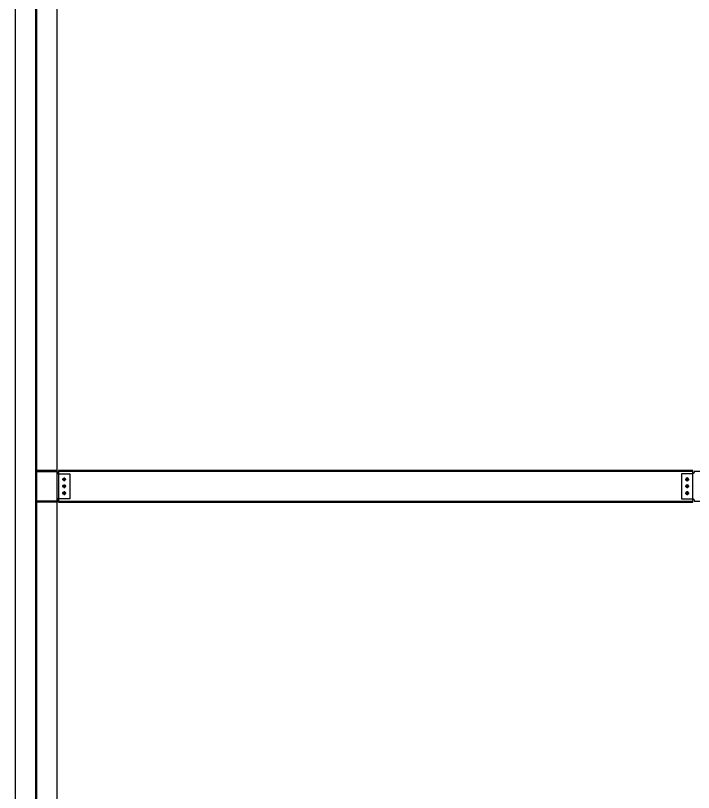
# Model space of a CAD drawing. Header units: inches. Extents: x 315041 to 662841, y -45540 to -35018.
# Drawn here: x 330638.9 to 330692.7, y -36433.7 to -36372 of the extents above; entities that cross this region are included whole.
import ezdxf

# ---------------------------------------------------------------- set-up
doc = ezdxf.new("R2010")
doc.units = ezdxf.units.IN
doc.header["$MEASUREMENT"] = 0
for name, color, linetype in [('2', 2, 'Continuous'), ('7', 7, 'Continuous'), ('8', 8, 'Continuous')]:
    doc.layers.add(name, color=color, linetype=linetype)

# ---------------------------------------------------------------- blocks, each defined once
blk = doc.blocks.new('A$C2C995D6F')
at = {"layer": '7'}
for p, q in [((0.252, 0.126), (0, 0.126)), ((0.126, 0.252), (0.126, 0))]:
    blk.add_line(p, q, dxfattribs=at)
blk.add_circle((0.126, 0.126), 0.0917, dxfattribs=at)

msp = doc.modelspace()

# ---------------------------------------------------------------- linework, layer by layer
at = {"layer": '2', "color": 9}
for p, q in [((330638.9298, -36475.8806), (330638.9298, -36212.2746)), ((330642.2298, -36475.8806), (330642.2298, -36212.2746)), ((330640.5498, -36474.9883), (330640.5498, -36219.8241)), ((330640.6098, -36474.9883), (330640.6098, -36219.8241))]:
    msp.add_line(p, q, dxfattribs=at)
for points in [[(330640.6098, -36408.208), (330642.2298, -36408.208), (330642.2298, -36408.128), (330640.6098, -36408.128)], [(330642.3298, -36410.628), (330692.6795, -36410.628), (330692.6795, -36408.128), (330642.3298, -36408.128)], [(330640.6098, -36410.548), (330642.2298, -36410.548), (330642.2298, -36410.628), (330640.6098, -36410.628)]]:
    msp.add_lwpolyline(points, close=True, dxfattribs=at)
msp.add_lwpolyline([(330640.6098, -36408.208), (330642.2298, -36408.208), (330642.2298, -36408.278, 0.4142136), (330642.3298, -36408.378), (330643.2298, -36408.378), (330643.2298, -36410.378), (330642.3298, -36410.378, 0.4142136), (330642.2298, -36410.478), (330642.2298, -36410.548), (330640.6098, -36410.548), (330640.6098, -36408.208)], format="xyb", dxfattribs=at)
for points in [[(330692.6795, -36408.208), (330642.3298, -36408.208)], [(330642.3298, -36410.548), (330692.6795, -36410.548)]]:
    msp.add_lwpolyline(points, dxfattribs=at)
at = {"layer": '8'}
msp.add_lwpolyline([(330694.2495, -36408.208), (330692.7795, -36408.208), (330692.7795, -36408.278, -0.4142136), (330692.6795, -36408.378), (330691.7795, -36408.378), (330691.7795, -36410.378), (330692.6795, -36410.378, -0.4142136), (330692.7795, -36410.478), (330692.7795, -36410.548), (330694.2495, -36410.548), (330694.2495, -36408.208)], format="xyb", dxfattribs=at)

# ---------------------------------------------------------------- block references
at = {"layer": '2', "color": 9, "xscale": 1.200000000011642, "yscale": 1.200000000000728, "zscale": 1.2}
for p in [(330642.6287, -36408.9791), (330642.6287, -36409.5291), (330642.6287, -36410.0791)]:
    msp.add_blockref('A$C2C995D6F', p, dxfattribs=at)
at = {"layer": '8', "xscale": -1.200000000011642, "yscale": 1.200000000000728, "zscale": 1.2}
for p in [(330692.3806, -36408.9791), (330692.3806, -36409.5291), (330692.3806, -36410.0791)]:
    msp.add_blockref('A$C2C995D6F', p, dxfattribs=at)

doc.saveas('drawing.dxf')
